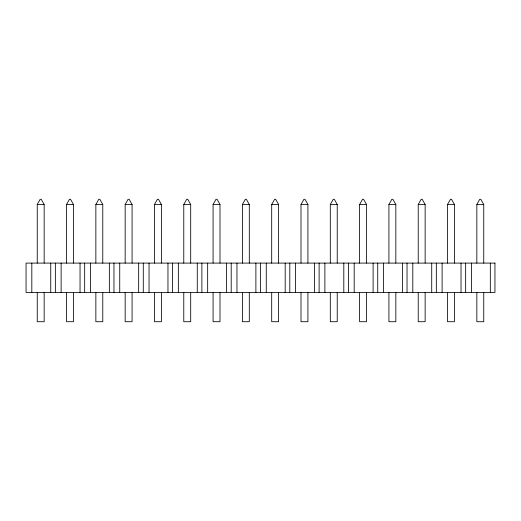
<?xml version="1.0" encoding="UTF-8"?>
<svg xmlns="http://www.w3.org/2000/svg" width="521" height="521" viewBox="0 0 521 521"><rect width="100%" height="100%" fill="white"/><g stroke="black" fill="none" stroke-linecap="round" stroke-linejoin="round"><path stroke-width="0.78" d="M37.245 263.098L37.245 204.486L40.176 199.289L41.231 199.289L44.161 204.486L44.161 263.098M66.551 263.098L66.551 204.486L69.482 199.289L70.537 199.289L73.468 204.486L73.468 263.098M95.857 263.098L95.857 204.486L98.788 199.289L99.843 199.289L102.774 204.486L102.774 263.098M125.164 263.098L125.164 204.486L128.094 199.289L129.149 199.289L132.08 204.486L132.08 263.098M154.47 263.098L154.47 204.486L157.401 199.289L158.456 199.289L161.386 204.486L161.386 263.098M183.776 263.098L183.776 204.486L186.707 199.289L187.762 199.289L190.693 204.486L190.693 263.098M213.082 263.098L213.082 204.486L216.013 199.289L217.068 199.289L219.999 204.486L219.999 263.098M242.389 263.098L242.389 204.486L245.319 199.289L246.374 199.289L249.305 204.486L249.305 263.098M271.695 263.098L271.695 204.486L274.626 199.289L275.681 199.289L278.611 204.486L278.611 263.098M301.001 263.098L301.001 204.486L303.932 199.289L304.987 199.289L307.918 204.486L307.918 263.098M330.307 263.098L330.307 204.486L333.238 199.289L334.293 199.289L337.224 204.486L337.224 263.098M359.614 263.098L359.614 204.486L362.544 199.289L363.599 199.289L366.53 204.486L366.53 263.098M388.92 263.098L388.92 204.486L391.851 199.289L392.906 199.289L395.836 204.486L395.836 263.098M418.226 263.098L418.226 204.486L421.157 199.289L422.212 199.289L425.143 204.486L425.143 263.098M447.532 263.098L447.532 204.486L450.463 199.289L451.518 199.289L454.449 204.486L454.449 263.098M476.839 263.098L476.839 204.486L479.769 199.289L480.824 199.289L483.755 204.486L483.755 263.098M37.245 204.486L44.161 204.486M66.551 204.486L73.468 204.486M95.857 204.486L102.774 204.486M125.164 204.486L132.08 204.486M154.47 204.486L161.386 204.486M183.776 204.486L190.693 204.486M213.082 204.486L219.999 204.486M242.389 204.486L249.305 204.486M271.695 204.486L278.611 204.486M301.001 204.486L307.918 204.486M330.307 204.486L337.224 204.486M359.614 204.486L366.53 204.486M388.92 204.486L395.836 204.486M418.226 204.486L425.143 204.486M447.532 204.486L454.449 204.486M476.839 204.486L483.755 204.486M490.333 263.098L490.333 292.405M483.755 292.405L483.755 321.711L476.839 321.711L476.839 292.405M471.414 263.098L471.414 292.405M465.644 263.098L465.644 292.405M461.026 263.098L461.026 292.405M454.449 292.405L454.449 321.711L447.532 321.711L447.532 292.405M442.108 263.098L442.108 292.405M436.337 263.098L436.337 292.405M431.72 263.098L431.72 292.405M425.143 292.405L425.143 321.711L418.226 321.711L418.226 292.405M412.801 263.098L412.801 292.405M407.031 263.098L407.031 292.405M402.414 263.098L402.414 292.405M395.836 292.405L395.836 321.711L388.92 321.711L388.92 292.405M383.495 263.098L383.495 292.405M377.725 263.098L377.725 292.405M373.108 263.098L373.108 292.405M366.53 292.405L366.53 321.711L359.614 321.711L359.614 292.405M354.189 263.098L354.189 292.405M348.419 263.098L348.419 292.405M343.801 263.098L343.801 292.405M337.224 292.405L337.224 321.711L330.307 321.711L330.307 292.405M324.883 263.098L324.883 292.405M319.113 263.098L319.113 292.405M314.495 263.098L314.495 292.405M307.918 292.405L307.918 321.711L301.001 321.711L301.001 292.405M295.576 263.098L295.576 292.405M289.806 263.098L289.806 292.405M285.189 263.098L285.189 292.405M278.611 292.405L278.611 321.711L271.695 321.711L271.695 292.405M266.27 263.098L266.27 292.405M260.5 263.098L260.5 292.405M255.883 263.098L255.883 292.405M249.305 292.405L249.305 321.711L242.389 321.711L242.389 292.405M236.964 263.098L236.964 292.405M231.194 263.098L231.194 292.405M226.576 263.098L226.576 292.405M219.999 292.405L219.999 321.711L213.082 321.711L213.082 292.405M207.658 263.098L207.658 292.405M201.887 263.098L201.887 292.405M197.27 263.098L197.27 292.405M190.693 292.405L190.693 321.711L183.776 321.711L183.776 292.405M178.351 263.098L178.351 292.405M172.581 263.098L172.581 292.405M167.964 263.098L167.964 292.405M161.386 292.405L161.386 321.711L154.47 321.711L154.47 292.405M149.045 263.098L149.045 292.405M143.275 263.098L143.275 292.405M138.658 263.098L138.658 292.405M132.08 292.405L132.08 321.711L125.164 321.711L125.164 292.405M119.739 263.098L119.739 292.405M113.969 263.098L113.969 292.405M109.351 263.098L109.351 292.405M102.774 292.405L102.774 321.711L95.857 321.711L95.857 292.405M90.433 263.098L90.433 292.405M84.662 263.098L84.662 292.405M80.045 263.098L80.045 292.405M73.468 292.405L73.468 321.711L66.551 321.711L66.551 292.405M61.126 263.098L61.126 292.405M55.356 263.098L55.356 292.405M50.739 263.098L50.739 292.405M44.161 292.405L44.161 321.711L37.245 321.711L37.245 292.405M31.82 263.098L31.82 292.405M494.95 263.098L26.05 263.098L26.05 292.405L494.95 292.405L494.95 263.098"/></g></svg>
